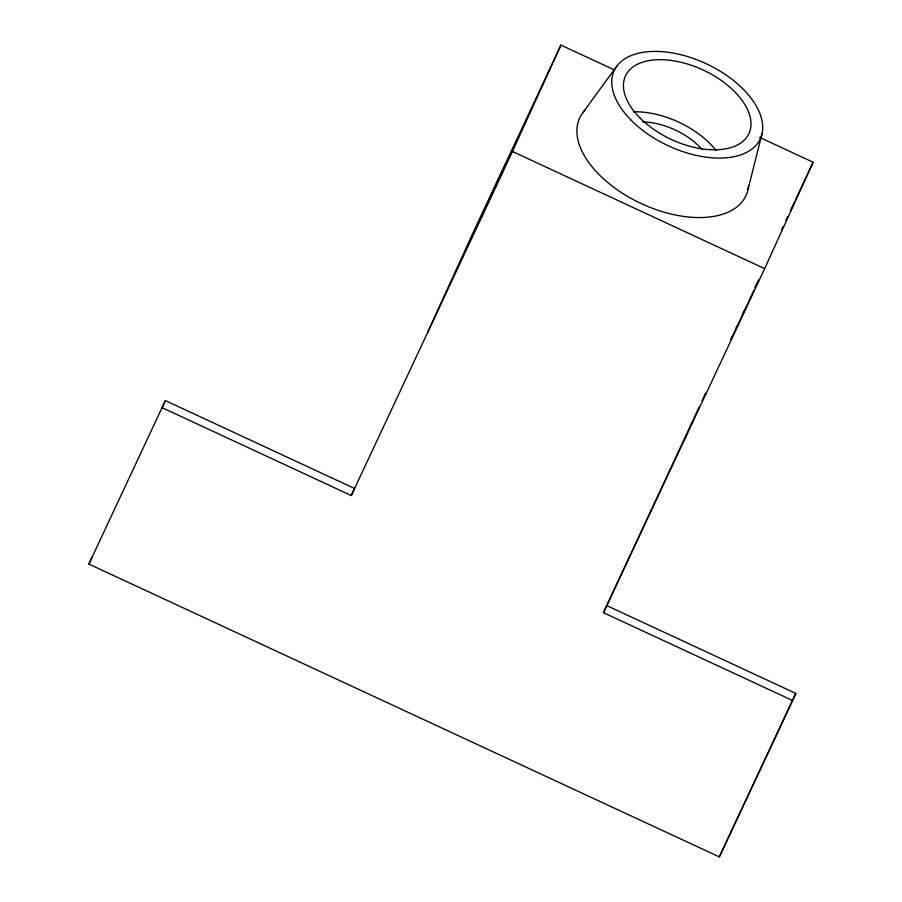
<?xml version="1.0" encoding="UTF-8"?>
<svg xmlns="http://www.w3.org/2000/svg" width="902" height="902" viewBox="0 0 902 902"><rect width="100%" height="100%" fill="white"/><g stroke="black" fill="none" stroke-linecap="round" stroke-linejoin="round"><path stroke-width="1.35" d="M748.04 189.352L762.122 133.282M731.251 338.622L732.548 335.724M757.308 282.8L758.605 279.902M699.106 407.185L606.696 605.569L795.835 693.424L719.334 856.9L88.87 564.066L92.105 556.974M351.273 495.536L354.509 488.444L165.37 400.589L162.135 407.681L351.273 495.536L512.46 151.491L560.943 45.1L614.442 69.95M427.773 332.06L473.031 232.761L560.943 45.1M792.599 700.516L603.461 612.672L606.696 605.569M702.004 400.815L705.488 393.182M603.461 612.672L764.648 268.627L813.13 162.236L759.642 137.386M719.334 856.9L795.835 693.424M755.154 287.501L756.767 283.972M735.84 328.542L736.979 326.073M752.888 292.451L754.027 289.982M748.964 300.941L752.313 293.691M742.955 313.118L743.992 310.886M747.938 303.173L732.965 335.206M88.87 564.066L165.37 400.589M781.651 229.435L782.835 226.898M785.811 220.562L787.593 216.762M790.558 210.414L794.718 201.541M795.902 199.004L813.13 162.236M755.154 286.994L756.891 283.307M732.469 336.254L730.879 339.524M582.906 112.649L617.013 65.88M512.46 151.491L764.648 268.627M748.536 186.06A91.756 51.448 25.1 0 1 641.457 203.672A91.756 51.448 25.1 0 1 585.048 110.123M633.227 111.837A68.124 38.188 25.1 0 1 715.906 150.239M642.664 121.917A52.835 29.619 25.1 0 1 702.184 149.563M479.063 221.486L478.691 222.388L506.8 161.864L479.063 221.486M631.129 120.203A80.639 45.213 25.1 0 0 759.033 141.219A80.639 45.213 25.1 0 0 671.494 52.79A80.639 45.213 25.1 0 0 631.129 120.203M639.834 117.801A68.124 38.188 25.1 0 0 747.893 135.559A68.124 38.188 25.1 0 0 673.929 60.851A68.124 38.188 25.1 0 0 639.834 117.801"/></g></svg>
